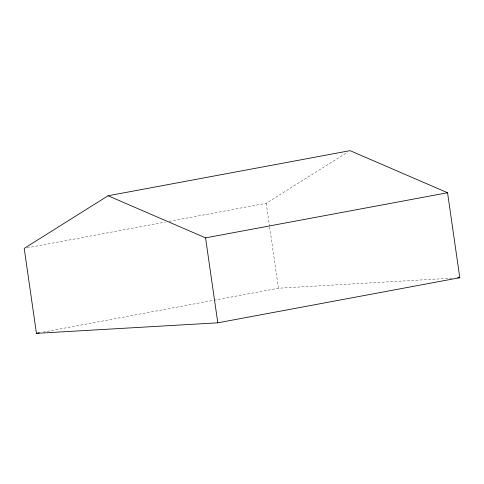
<?xml version="1.0" encoding="UTF-8"?>
<svg xmlns="http://www.w3.org/2000/svg" width="484" height="484" viewBox="0 0 484 484"><rect width="100%" height="100%" fill="white"/><g stroke="black" fill="none" stroke-linecap="round" stroke-linejoin="round"><path stroke-width="0.36" stroke-dasharray="2.42 1.81" d="M169.134 221.369L266.2 203.274L347.494 152.26M27.171 247.832L165.419 222.059M43.13 332.097L213.305 300.37M214.043 300.231L278.445 288.228L452.304 278.137M266.2 203.274L269.527 226.373M269.636 227.117L278.445 288.228"/><path stroke-width="0.73" d="M108.053 195.772L24.2 248.389L36.445 333.343L217.8 322.816L459.8 277.701L447.555 192.741L350.059 150.657L108.053 195.772L205.555 237.862L447.555 192.741M36.445 333.343L39.416 332.792M457.549 277.828L459.8 277.701M205.555 237.862L217.8 322.816"/></g></svg>
